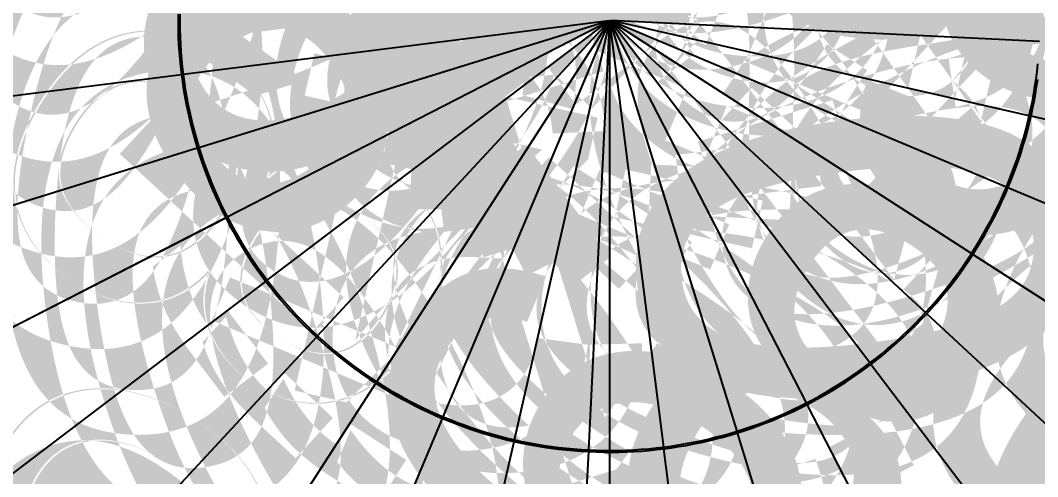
# Model space of a CAD drawing. Extents: x -36224 to 36225, y -38121 to 34420.
# Drawn here: x -76.2 to 55.3, y -114.6 to -55.7 of the extents above; entities that cross this region are included whole.
import ezdxf

# ---------------------------------------------------------------- set-up
doc = ezdxf.new("R2010")
doc.units = 0
for name, color, linetype in [('MERIDIAN_LABELS', 7, 'Continuous'), ('MERIDIANS', 7, 'Continuous'), ('PARALLEL_LABELS', 7, 'Continuous'), ('PARALLELS', 7, 'Continuous')]:
    doc.layers.add(name, color=color, linetype=linetype)

msp = doc.modelspace()

# ---------------------------------------------------------------- linework, layer by layer
at = {"layer": 'MERIDIANS'}
for p, q in [((-55.13174, -62.63266), (-0.11048, -55.69135)), ((-53.08713, -72.1011), (-0.10638, -55.71033)), ((-49.42983, -81.06987), (-0.09905, -55.7283)), ((-49.42895, -81.0716), (-0.09905, -55.7283)), ((-44.26961, -89.26898), (-0.08871, -55.74473)), ((-37.76453, -96.44668), (-0.07567, -55.75911)), ((-30.11181, -102.38567), (-0.06034, -55.77101)), ((-21.54398, -106.90545), (-0.04317, -55.78007)), ((-12.32142, -109.86861), (-0.02469, -55.78601)), ((-2.72439, -111.1851), (-0.00546, -55.78864)), ((-0.00097, -111.25193), (0, -55.78878)), ((0.00097, -111.25193), (0, -55.78878)), ((6.95544, -110.81489), (0.01394, -55.7879)), ((16.42388, -108.76923), (0.03291, -55.7838)), ((25.39319, -105.11031), (0.05088, -55.77647)), ((33.59078, -99.94936), (0.06731, -55.76613)), ((40.76754, -93.44323), (0.08169, -55.75309)), ((46.70542, -85.78969), (0.09359, -55.73776)), ((51.224, -77.22134), (0.10265, -55.72059)), ((54.18603, -67.9986), (0.10858, -55.70211)), ((55.50156, -58.40171), (0.11122, -55.68288)), ((-110.49393, -69.61698), (-55.35272, -62.66054)), ((108.59936, -80.37146), (54.40322, -68.04798)), ((-106.39755, -88.59387), (-53.29992, -72.16693)), ((102.66417, -98.85619), (51.42932, -77.3077)), ((-99.06879, -106.56976), (-49.62797, -81.17165)), ((-99.06702, -106.57322), (-49.62708, -81.17339)), ((93.60904, -116.02975), (46.89263, -85.91039)), ((-88.72751, -123.00342), (-44.44706, -89.40363)), ((81.70895, -131.37011), (40.93096, -93.59461)), ((-75.69044, -137.39015), (-37.91591, -96.6101)), ((67.32541, -144.4109), (33.72542, -100.12682)), ((-60.35278, -149.29428), (-30.23251, -102.5729)), ((50.89549, -154.75562), (25.49497, -105.30847)), ((-43.18064, -158.35385), (-21.63034, -107.11079)), ((32.9185, -162.08971), (16.48972, -108.98205)), ((-24.69594, -164.29338), (-12.37081, -110.08584)), ((-5.46052, -166.93222), (-2.73531, -111.4076)), ((-0.00194, -167.06618), (-0.00097, -111.4747)), ((0.00194, -167.06618), (0.00097, -111.4747)), ((13.94088, -166.19015), (6.98332, -111.03591))]:
    msp.add_line(p, q, dxfattribs=at)
at = {"layer": 'PARALLELS'}
for p, q in [((-55.78527, -54.88869), (-55.79061, -55.86243)), ((-55.56256, -54.89184), (-55.56788, -55.86169)), ((-55.79061, -55.86243), (-55.77896, -56.83612)), ((-55.56788, -55.86169), (-55.55627, -56.8315)), ((-0.11135, -55.67584), (-0.11136, -55.67779)), ((-0.11136, -55.67779), (-0.11133, -55.67973)), ((-0.1113, -55.6739), (-0.11135, -55.67584)), ((-0.11133, -55.67973), (-0.11127, -55.68167)), ((-0.11122, -55.67196), (-0.1113, -55.6739)), ((-0.11127, -55.68167), (-0.11118, -55.68361)), ((-0.11118, -55.68361), (-0.11106, -55.68555)), ((-0.11106, -55.68555), (-0.1109, -55.68749)), ((-0.1109, -55.68749), (-0.11071, -55.68942)), ((-0.11071, -55.68942), (-0.11048, -55.69135)), ((-0.11048, -55.69135), (-0.11022, -55.69328)), ((-0.11022, -55.69328), (-0.10993, -55.6952)), ((-0.10993, -55.6952), (-0.1096, -55.69712)), ((-0.1096, -55.69712), (-0.10924, -55.69903)), ((-0.10924, -55.69903), (-0.10885, -55.70093)), ((-0.10885, -55.70093), (-0.10842, -55.70283)), ((-0.10842, -55.70283), (-0.10796, -55.70472)), ((-0.10796, -55.70472), (-0.10747, -55.7066)), ((-0.10747, -55.7066), (-0.10694, -55.70847)), ((-0.10694, -55.70847), (-0.10638, -55.71033)), ((-0.10638, -55.71033), (-0.10579, -55.71218)), ((-0.10579, -55.71218), (-0.10517, -55.71402)), ((-0.10517, -55.71402), (-0.10451, -55.71585)), ((-0.10451, -55.71585), (-0.10383, -55.71767)), ((-0.10383, -55.71767), (-0.10311, -55.71948)), ((-0.10311, -55.71948), (-0.10236, -55.72127)), ((-0.10236, -55.72127), (-0.10158, -55.72305)), ((-0.10158, -55.72305), (-0.10077, -55.72481)), ((-0.10077, -55.72481), (-0.09992, -55.72657)), ((-0.09992, -55.72657), (-0.09905, -55.7283)), ((-0.09905, -55.7283), (-0.09815, -55.73002)), ((-0.09815, -55.73002), (-0.09721, -55.73173)), ((-0.09721, -55.73173), (-0.09625, -55.73342)), ((-0.09625, -55.73342), (-0.09526, -55.73509)), ((-0.09526, -55.73509), (-0.09424, -55.73674)), ((-0.09424, -55.73674), (-0.09319, -55.73838)), ((-0.09319, -55.73838), (-0.09211, -55.73999)), ((-0.09211, -55.73999), (-0.09101, -55.74159)), ((-0.09101, -55.74159), (-0.08987, -55.74317)), ((-0.08987, -55.74317), (-0.08871, -55.74473)), ((-0.08871, -55.74473), (-0.08752, -55.74627)), ((-0.08752, -55.74627), (-0.08631, -55.74778)), ((-0.08631, -55.74778), (-0.08507, -55.74928)), ((-0.08507, -55.74928), (-0.0838, -55.75075)), ((-0.0838, -55.75075), (-0.08251, -55.75221)), ((-0.08251, -55.75221), (-0.08119, -55.75363)), ((-0.08119, -55.75363), (-0.07985, -55.75504)), ((-0.07985, -55.75504), (-0.07848, -55.75642)), ((-0.07848, -55.75642), (-0.07709, -55.75778)), ((-0.07709, -55.75778), (-0.07567, -55.75911)), ((-0.07567, -55.75911), (-0.07424, -55.76042)), ((-0.07424, -55.76042), (-0.07278, -55.7617)), ((-0.07278, -55.7617), (-0.0713, -55.76296)), ((-0.0713, -55.76296), (-0.06979, -55.76419)), ((-0.06979, -55.76419), (-0.06827, -55.7654)), ((-0.06827, -55.7654), (-0.06672, -55.76657)), ((-0.06672, -55.76657), (-0.06515, -55.76773)), ((-0.06515, -55.76773), (-0.06357, -55.76885)), ((-0.06357, -55.76885), (-0.06196, -55.76994)), ((-0.06196, -55.76994), (-0.06034, -55.77101)), ((-0.06034, -55.77101), (-0.0587, -55.77205)), ((-0.0587, -55.77205), (-0.05704, -55.77306)), ((-0.05704, -55.77306), (-0.05536, -55.77404)), ((-0.05536, -55.77404), (-0.05366, -55.77499)), ((-0.05366, -55.77499), (-0.05195, -55.77591)), ((-0.05195, -55.77591), (-0.05023, -55.77681)), ((-0.05023, -55.77681), (-0.04848, -55.77767)), ((-0.04848, -55.77767), (-0.04673, -55.7785)), ((-0.04673, -55.7785), (-0.04496, -55.7793)), ((-0.04496, -55.7793), (-0.04317, -55.78007)), ((-0.04317, -55.78007), (-0.04137, -55.78081)), ((-0.04137, -55.78081), (-0.03956, -55.78151)), ((-0.03956, -55.78151), (-0.03774, -55.78219)), ((-0.03774, -55.78219), (-0.0359, -55.78283)), ((-0.0359, -55.78283), (-0.03406, -55.78344)), ((-0.03406, -55.78344), (-0.0322, -55.78402)), ((-0.0322, -55.78402), (-0.03034, -55.78456)), ((-0.03034, -55.78456), (-0.02846, -55.78508)), ((-0.02846, -55.78508), (-0.02658, -55.78556)), ((-0.02658, -55.78556), (-0.02469, -55.78601)), ((-0.02469, -55.78601), (-0.02279, -55.78642)), ((-0.02279, -55.78642), (-0.02089, -55.7868)), ((-0.02089, -55.7868), (-0.01897, -55.78715)), ((-0.01897, -55.78715), (-0.01706, -55.78746)), ((-0.01706, -55.78746), (-0.01513, -55.78774)), ((-0.01513, -55.78774), (-0.0132, -55.78799)), ((-0.0132, -55.78799), (-0.01127, -55.7882)), ((-0.01127, -55.7882), (-0.00934, -55.78838)), ((-0.00934, -55.78838), (-0.0074, -55.78853)), ((-0.0074, -55.78853), (-0.00546, -55.78864)), ((-0.00546, -55.78864), (-0.00352, -55.78872)), ((-0.00352, -55.78872), (-0.00157, -55.78877)), ((-0.00157, -55.78877), (0, -55.78878)), ((0, -55.78878), (0.00037, -55.78878)), ((0.00037, -55.78878), (0.00231, -55.78875)), ((0.00231, -55.78875), (0.00426, -55.7887)), ((0.00426, -55.7887), (0.0062, -55.7886)), ((0.0062, -55.7886), (0.00814, -55.78848)), ((0.00814, -55.78848), (0.01007, -55.78832)), ((0.01007, -55.78832), (0.01201, -55.78813)), ((0.01201, -55.78813), (0.01394, -55.7879)), ((0.01394, -55.7879), (0.01586, -55.78764)), ((0.01586, -55.78764), (0.01778, -55.78735)), ((0.01778, -55.78735), (0.0197, -55.78702)), ((0.0197, -55.78702), (0.02161, -55.78666)), ((0.02161, -55.78666), (0.02351, -55.78627)), ((0.02351, -55.78627), (0.02541, -55.78584)), ((0.02541, -55.78584), (0.0273, -55.78538)), ((0.0273, -55.78538), (0.02918, -55.78489)), ((0.02918, -55.78489), (0.03105, -55.78436)), ((0.03105, -55.78436), (0.03291, -55.7838)), ((0.03291, -55.7838), (0.03476, -55.78321)), ((0.03476, -55.78321), (0.0366, -55.78259)), ((0.0366, -55.78259), (0.03843, -55.78193)), ((0.03843, -55.78193), (0.04025, -55.78125)), ((0.04025, -55.78125), (0.04206, -55.78053)), ((0.04206, -55.78053), (0.04385, -55.77978)), ((0.04385, -55.77978), (0.04563, -55.779)), ((0.04563, -55.779), (0.0474, -55.77819)), ((0.0474, -55.77819), (0.04915, -55.77734)), ((0.04915, -55.77734), (0.05088, -55.77647)), ((0.05088, -55.77647), (0.0526, -55.77557)), ((0.0526, -55.77557), (0.05431, -55.77464)), ((0.05431, -55.77464), (0.056, -55.77367)), ((0.056, -55.77367), (0.05767, -55.77268)), ((0.05767, -55.77268), (0.05932, -55.77166)), ((0.05932, -55.77166), (0.06096, -55.77061)), ((0.06096, -55.77061), (0.06258, -55.76953)), ((0.06258, -55.76953), (0.06417, -55.76843)), ((0.06417, -55.76843), (0.06575, -55.76729)), ((0.06575, -55.76729), (0.06731, -55.76613)), ((0.06731, -55.76613), (0.06885, -55.76494)), ((0.06885, -55.76494), (0.07037, -55.76373)), ((0.07037, -55.76373), (0.07186, -55.76249)), ((0.07186, -55.76249), (0.07333, -55.76122)), ((0.07333, -55.76122), (0.07479, -55.75993)), ((0.07479, -55.75993), (0.07621, -55.75861)), ((0.07621, -55.75861), (0.07762, -55.75727)), ((0.07762, -55.75727), (0.079, -55.7559)), ((0.079, -55.7559), (0.08036, -55.75451)), ((0.08036, -55.75451), (0.08169, -55.75309)), ((0.08169, -55.75309), (0.083, -55.75166)), ((0.083, -55.75166), (0.08428, -55.7502)), ((0.08428, -55.7502), (0.08554, -55.74871)), ((0.08554, -55.74871), (0.08677, -55.74721)), ((0.08677, -55.74721), (0.08798, -55.74569)), ((0.08798, -55.74569), (0.08915, -55.74414)), ((0.08915, -55.74414), (0.09031, -55.74257)), ((0.09031, -55.74257), (0.09143, -55.74099)), ((0.09143, -55.74099), (0.09252, -55.73938)), ((0.09252, -55.73938), (0.09359, -55.73776)), ((0.09359, -55.73776), (0.09463, -55.73612)), ((0.09463, -55.73612), (0.09564, -55.73445)), ((0.09564, -55.73445), (0.09662, -55.73278)), ((0.09662, -55.73278), (0.09757, -55.73108)), ((0.09757, -55.73108), (0.09849, -55.72937)), ((0.09849, -55.72937), (0.09939, -55.72764)), ((0.09939, -55.72764), (0.10025, -55.7259)), ((0.10025, -55.7259), (0.10108, -55.72414)), ((0.10108, -55.72414), (0.10188, -55.72237)), ((0.10188, -55.72237), (0.10265, -55.72059)), ((0.10265, -55.72059), (0.10339, -55.71879)), ((0.10339, -55.71879), (0.10409, -55.71698)), ((0.10409, -55.71698), (0.10477, -55.71516)), ((0.10477, -55.71516), (0.10541, -55.71332)), ((0.10541, -55.71332), (0.10602, -55.71148)), ((0.10602, -55.71148), (0.1066, -55.70962)), ((0.1066, -55.70962), (0.10714, -55.70776)), ((0.10714, -55.70776), (0.10766, -55.70588)), ((0.10766, -55.70588), (0.10814, -55.704)), ((0.10814, -55.704), (0.10858, -55.70211)), ((0.10858, -55.70211), (0.109, -55.70021)), ((0.109, -55.70021), (0.10938, -55.6983)), ((0.10938, -55.6983), (0.10973, -55.69639)), ((0.10973, -55.69639), (0.11004, -55.69447)), ((0.11004, -55.69447), (0.11032, -55.69255)), ((0.11032, -55.69255), (0.11057, -55.69062)), ((0.11057, -55.69062), (0.11078, -55.68869)), ((0.11078, -55.68869), (0.11096, -55.68675)), ((0.11096, -55.68675), (0.11111, -55.68482)), ((0.11111, -55.68482), (0.11122, -55.68288)), ((0.11127, -55.67316), (0.11118, -55.67122)), ((0.11122, -55.68288), (0.1113, -55.68093)), ((0.11133, -55.6751), (0.11127, -55.67316)), ((0.1113, -55.68093), (0.11135, -55.67899)), ((0.11136, -55.67705), (0.11133, -55.6751)), ((0.11135, -55.67899), (0.11136, -55.67705)), ((-55.77896, -56.83612), (-55.75031, -57.80946)), ((-55.75031, -57.80946), (-55.70469, -58.78216)), ((-55.55627, -56.8315), (-55.52775, -57.80095)), ((-55.52775, -57.80095), (-55.4823, -58.76976)), ((-55.70469, -58.78216), (-55.6421, -59.75391)), ((-55.4823, -58.76976), (-55.41996, -59.73763)), ((-55.6421, -59.75391), (-55.56255, -60.72442)), ((-55.41996, -59.73763), (-55.34073, -60.70427)), ((-55.56255, -60.72442), (-55.46609, -61.6934)), ((-55.46609, -61.6934), (-55.35272, -62.66054)), ((-55.34073, -60.70427), (-55.24465, -61.66938)), ((-55.24465, -61.66938), (-55.13174, -62.63266)), ((55.17663, -62.26685), (55.28315, -61.30284)), ((-55.35272, -62.66054), (-55.2225, -63.62556)), ((-55.13174, -62.63266), (-55.00203, -63.59383)), ((55.0533, -63.22886), (55.17663, -62.26685)), ((-55.2225, -63.62556), (-55.07545, -64.58817)), ((-55.00203, -63.59383), (-54.85557, -64.55259)), ((54.75637, -65.14569), (54.9132, -64.18857)), ((54.9132, -64.18857), (55.0533, -63.22886)), ((54.97585, -65.18364), (55.13331, -64.22268)), ((55.13331, -64.22268), (55.27397, -63.25913)), ((-55.07545, -64.58817), (-54.91162, -65.54806)), ((-54.91162, -65.54806), (-54.73107, -66.50495)), ((-54.85557, -64.55259), (-54.6924, -65.50865)), ((-54.6924, -65.50865), (-54.51257, -66.46172)), ((54.58287, -66.09993), (54.75637, -65.14569)), ((54.80165, -66.1417), (54.97585, -65.18364)), ((-54.73107, -66.50495), (-54.53385, -67.45854)), ((-54.51257, -66.46172), (-54.31613, -67.4115)), ((54.39273, -67.05099), (54.58287, -66.09993)), ((54.61075, -67.09658), (54.80165, -66.1417)), ((-54.53385, -67.45854), (-54.32001, -68.40854)), ((-54.31613, -67.4115), (-54.10315, -68.35772)), ((53.96282, -68.94245), (54.18603, -67.9986)), ((54.17912, -68.99562), (54.40322, -68.04798)), ((54.18603, -67.9986), (54.39273, -67.05099)), ((54.40322, -68.04798), (54.61075, -67.09658)), ((-54.32001, -68.40854), (-54.08963, -69.35467)), ((-54.10315, -68.35772), (-53.87369, -69.30007)), ((-54.08963, -69.35467), (-53.84277, -70.29664)), ((-53.87369, -69.30007), (-53.62781, -70.23827)), ((53.72317, -69.88226), (53.96282, -68.94245)), ((53.93851, -69.9392), (54.17912, -68.99562)), ((-53.84277, -70.29664), (-53.57951, -71.23415)), ((-53.62781, -70.23827), (-53.3656, -71.17205)), ((53.19486, -71.74863), (53.46716, -70.81775)), ((53.40808, -71.81305), (53.68147, -70.87844)), ((53.46716, -70.81775), (53.72317, -69.88226)), ((53.68147, -70.87844), (53.93851, -69.9392)), ((-53.57951, -71.23415), (-53.29992, -72.16693)), ((-53.3656, -71.17205), (-53.08713, -72.1011)), ((-53.29992, -72.16693), (-53.0041, -73.09469)), ((-53.08713, -72.1011), (-52.79249, -73.02516)), ((52.90635, -72.67462), (53.19486, -71.74863)), ((53.11842, -72.74275), (53.40808, -71.81305)), ((-53.0041, -73.09469), (-52.69213, -74.01715)), ((-52.79249, -73.02516), (-52.48177, -73.94393)), ((52.60173, -73.59543), (52.90635, -72.67462)), ((52.81258, -73.66726), (53.11842, -72.74275)), ((-52.69213, -74.01715), (-52.36411, -74.93402)), ((-52.48177, -73.94393), (-52.15506, -74.85714)), ((-52.15506, -74.85714), (-51.81246, -75.76451)), ((51.94451, -75.42041), (52.28108, -74.51079)), ((52.15272, -75.49955), (52.49064, -74.58628)), ((52.28108, -74.51079), (52.60173, -73.59543)), ((52.49064, -74.58628), (52.81258, -73.66726)), ((-52.36411, -74.93402), (-52.02014, -75.84502)), ((-52.02014, -75.84502), (-51.66032, -76.74989)), ((-51.81246, -75.76451), (-51.45408, -76.66576)), ((51.59211, -76.32402), (51.94451, -75.42041)), ((51.79891, -76.40678), (52.15272, -75.49955)), ((-51.66032, -76.74989), (-51.28477, -77.64834)), ((-51.45408, -76.66576), (-51.08002, -77.56062)), ((50.84028, -78.11211), (51.224, -77.22134)), ((51.04407, -78.20203), (51.42932, -77.3077)), ((51.224, -77.22134), (51.59211, -76.32402)), ((51.42932, -77.3077), (51.79891, -76.40678)), ((-51.28477, -77.64834), (-50.89359, -78.5401)), ((-51.08002, -77.56062), (-50.6904, -78.44882)), ((-50.89359, -78.5401), (-50.4869, -79.42489)), ((-50.6904, -78.44882), (-50.28534, -79.33008)), ((50.44107, -78.99604), (50.84028, -78.11211)), ((50.64326, -79.08951), (51.04407, -78.20203)), ((-50.4869, -79.42489), (-50.06484, -80.30246)), ((-50.28534, -79.33008), (-49.86496, -80.20414)), ((49.59669, -80.74233), (50.0265, -79.87287)), ((49.79549, -80.8428), (50.22703, -79.96985)), ((50.0265, -79.87287), (50.44107, -78.99604)), ((50.22703, -79.96985), (50.64326, -79.08951)), ((-50.06484, -80.30246), (-49.62797, -81.17165)), ((-49.86496, -80.20414), (-49.42983, -81.06987)), ((-49.62708, -81.17339), (-49.17509, -82.03482)), ((-49.42895, -81.0716), (-48.97876, -81.92959)), ((49.15177, -81.60415), (49.59669, -80.74233)), ((49.34878, -81.70808), (49.79549, -80.8428)), ((-49.17509, -82.03482), (-48.70767, -82.8891)), ((-48.97876, -81.92959), (-48.51321, -82.78046)), ((-48.51321, -82.78046), (-48.03288, -83.62306)), ((48.21714, -83.30386), (48.69187, -82.45809)), ((48.41041, -83.4146), (48.88705, -82.56543)), ((48.69187, -82.45809), (49.15177, -81.60415)), ((48.88705, -82.56543), (49.34878, -81.70808)), ((-48.70767, -82.8891), (-48.22542, -83.73508)), ((-48.22542, -83.73508), (-47.72847, -84.57252)), ((-48.03288, -83.62306), (-47.53792, -84.45716)), ((47.72772, -84.14122), (48.21714, -83.30386)), ((47.91903, -84.25532), (48.41041, -83.4146)), ((-47.72847, -84.57252), (-47.21699, -85.40116)), ((-47.53792, -84.45716), (-47.02848, -85.2825)), ((-47.21699, -85.40116), (-46.69112, -86.22075)), ((-47.02848, -85.2825), (-46.50471, -86.09881)), ((46.70542, -85.78969), (47.22376, -84.96992)), ((46.89263, -85.91039), (47.41305, -85.08733)), ((47.22376, -84.96992), (47.72772, -84.14122)), ((47.41305, -85.08733), (47.91903, -84.25532)), ((-46.69112, -86.22075), (-46.15102, -87.03104)), ((-46.50471, -86.09881), (-45.96677, -86.90586)), ((45.6262, -87.40147), (46.17284, -86.60029)), ((45.80909, -87.52864), (46.35792, -86.72424)), ((46.17284, -86.60029), (46.70542, -85.78969)), ((46.35792, -86.72424), (46.89263, -85.91039)), ((-46.15102, -87.03104), (-45.59687, -87.83178)), ((-45.96677, -86.90586), (-45.41483, -87.7034)), ((-45.59687, -87.83178), (-45.02882, -88.62272)), ((-45.41483, -87.7034), (-44.84905, -88.49119)), ((45.06566, -88.19299), (45.6262, -87.40147)), ((45.24631, -88.32333), (45.80909, -87.52864)), ((-45.02882, -88.62272), (-44.44706, -89.40363)), ((-44.84905, -88.49119), (-44.26961, -89.26898)), ((-44.26961, -89.26898), (-43.67668, -90.03654)), ((43.90357, -89.74609), (44.49139, -88.97461)), ((44.07955, -89.88265), (44.66973, -89.10808)), ((44.49139, -88.97461), (45.06566, -88.19299)), ((44.66973, -89.10808), (45.24631, -88.32333)), ((-44.44706, -89.40363), (-43.85175, -90.17427)), ((-43.85175, -90.17427), (-43.24309, -90.9344)), ((-43.67668, -90.03654), (-43.07045, -90.79364)), ((42.68798, -91.25768), (43.30237, -90.50719)), ((42.85909, -91.4003), (43.47594, -90.6468)), ((43.30237, -90.50719), (43.90357, -89.74609)), ((43.47594, -90.6468), (44.07955, -89.88265)), ((-43.24309, -90.9344), (-42.62125, -91.68379)), ((-43.07045, -90.79364), (-42.45109, -91.54004)), ((-42.62125, -91.68379), (-41.98643, -92.42221)), ((-42.45109, -91.54004), (-41.8188, -92.27551)), ((42.06058, -91.99733), (42.68798, -91.25768)), ((42.22918, -92.14292), (42.85909, -91.4003)), ((-41.98643, -92.42221), (-41.33881, -93.14945)), ((-41.8188, -92.27551), (-41.17377, -92.99984)), ((-41.33881, -93.14945), (-40.67861, -93.86527)), ((-41.17377, -92.99984), (-40.5162, -93.7128)), ((40.76754, -93.44323), (41.42037, -92.72592)), ((40.93096, -93.59461), (41.5864, -92.87443)), ((41.42037, -92.72592), (42.06058, -91.99733)), ((41.5864, -92.87443), (42.22918, -92.14292)), ((-40.67861, -93.86527), (-40.006, -94.56945)), ((-40.5162, -93.7128), (-39.84628, -94.41418)), ((-40.006, -94.56945), (-39.32122, -95.2618)), ((-39.84628, -94.41418), (-39.16423, -95.10376)), ((39.42483, -94.84312), (40.10229, -94.14904)), ((39.58286, -95.00011), (40.26304, -94.30325)), ((40.10229, -94.14904), (40.76754, -93.44323)), ((40.26304, -94.30325), (40.93096, -93.59461)), ((-39.32122, -95.2618), (-38.62445, -95.94208)), ((-39.16423, -95.10376), (-38.47024, -95.78133)), ((-38.47024, -95.78133), (-37.76453, -96.44668)), ((38.03407, -96.1953), (38.73535, -95.52528)), ((38.18653, -96.35771), (38.89062, -95.68501)), ((38.73535, -95.52528), (39.42483, -94.84312)), ((38.89062, -95.68501), (39.58286, -95.00011)), ((-38.62445, -95.94208), (-37.91591, -96.6101)), ((-37.91591, -96.6101), (-37.19582, -97.26565)), ((-37.76453, -96.44668), (-37.04732, -97.09961)), ((-37.04732, -97.09961), (-36.31882, -97.73993)), ((36.59696, -97.49811), (37.3212, -96.85297)), ((36.74366, -97.66575), (37.4708, -97.01802)), ((37.3212, -96.85297), (38.03407, -96.1953)), ((37.4708, -97.01802), (38.18653, -96.35771)), ((-37.19582, -97.26565), (-36.4644, -97.90854)), ((-36.4644, -97.90854), (-35.72187, -98.53856)), ((-36.31882, -97.73993), (-35.57925, -98.36744)), ((-35.72187, -98.53856), (-34.96846, -99.15552)), ((-35.57925, -98.36744), (-34.82885, -98.98194)), ((35.11527, -98.74997), (35.86158, -98.13051)), ((35.25602, -98.92263), (36.00533, -98.30068)), ((35.86158, -98.13051), (36.59696, -97.49811)), ((36.00533, -98.30068), (36.74366, -97.66575)), ((-34.96846, -99.15552), (-34.20439, -99.75924)), ((-34.82885, -98.98194), (-34.06783, -99.58325)), ((-34.20439, -99.75924), (-33.42991, -100.34954)), ((-34.06783, -99.58325), (-33.29644, -100.17119)), ((33.59078, -99.94936), (34.35825, -99.35632)), ((33.72542, -100.12682), (34.49598, -99.5314)), ((34.35825, -99.35632), (35.11527, -98.74997)), ((34.49598, -99.5314), (35.25602, -98.92263)), ((-33.42991, -100.34954), (-32.64523, -100.92622)), ((-33.29644, -100.17119), (-32.5149, -100.74557)), ((-32.64523, -100.92622), (-31.85062, -101.48913)), ((-32.5149, -100.74557), (-31.72345, -101.30623)), ((31.22789, -101.64686), (32.02535, -101.0948)), ((32.02535, -101.0948), (32.81306, -100.52891)), ((32.15373, -101.27686), (32.94459, -100.7087)), ((32.81306, -100.52891), (33.59078, -99.94936)), ((32.94459, -100.7087), (33.72542, -100.12682)), ((-31.85062, -101.48913), (-31.04629, -102.03808)), ((-31.72345, -101.30623), (-30.92234, -101.85298)), ((-31.04629, -102.03808), (-30.23251, -102.5729)), ((-30.92234, -101.85298), (-30.11181, -102.38567)), ((-30.11181, -102.38567), (-29.2921, -102.90414)), ((29.60466, -102.70881), (30.42091, -102.18492)), ((29.72333, -102.89733), (30.54285, -102.37134)), ((30.42091, -102.18492), (31.22789, -101.64686)), ((30.54285, -102.37134), (31.35306, -101.83113)), ((31.35306, -101.83113), (32.15373, -101.27686)), ((-30.23251, -102.5729), (-29.40952, -103.09344)), ((-29.40952, -103.09344), (-28.57757, -103.59954)), ((-29.2921, -102.90414), (-28.46347, -103.40821)), ((-28.57757, -103.59954), (-27.73691, -104.09104)), ((-28.46347, -103.40821), (-27.62617, -103.89775)), ((27.1028, -104.1939), (27.94535, -103.71345)), ((27.94535, -103.71345), (28.77939, -103.21837)), ((28.05737, -103.906), (28.89475, -103.40894)), ((28.77939, -103.21837), (29.60466, -102.70881)), ((28.89475, -103.40894), (29.72333, -102.89733)), ((-27.73691, -104.09104), (-26.8878, -104.56779)), ((-27.62617, -103.89775), (-26.78045, -104.3726)), ((-26.8878, -104.56779), (-26.0305, -105.02965)), ((-26.78045, -104.3726), (-25.92657, -104.83262)), ((-26.0305, -105.02965), (-25.16527, -105.47648)), ((-25.92657, -104.83262), (-25.0648, -105.27766)), ((24.52664, -105.546), (25.39319, -105.11031)), ((25.39319, -105.11031), (26.25199, -104.65957)), ((25.49497, -105.30847), (26.35722, -104.85591)), ((26.25199, -104.65957), (27.1028, -104.1939)), ((26.35722, -104.85591), (27.21144, -104.38838)), ((27.21144, -104.38838), (28.05737, -103.906)), ((-25.16527, -105.47648), (-24.29237, -105.90814)), ((-25.0648, -105.27766), (-24.19538, -105.70759)), ((-24.29237, -105.90814), (-23.41207, -106.32449)), ((-24.19538, -105.70759), (-23.3186, -106.12228)), ((-23.41207, -106.32449), (-22.52464, -106.72542)), ((-23.3186, -106.12228), (-22.43471, -106.52161)), ((21.88325, -106.76142), (22.77141, -106.37168)), ((22.77141, -106.37168), (23.65263, -105.9665)), ((22.86269, -106.57489), (23.74744, -106.16809)), ((23.65263, -105.9665), (24.52664, -105.546)), ((23.74744, -106.16809), (24.62496, -105.7459)), ((24.62496, -105.7459), (25.49497, -105.30847)), ((-22.52464, -106.72542), (-21.63034, -107.11079)), ((-22.43471, -106.52161), (-21.54398, -106.90545)), ((-21.63034, -107.11079), (-20.72946, -107.4805)), ((-21.54398, -106.90545), (-20.64669, -107.27368)), ((-20.72946, -107.4805), (-19.82225, -107.83443)), ((-20.64669, -107.27368), (-19.74311, -107.62619)), ((-19.74311, -107.62619), (-18.83352, -107.96288)), ((19.17986, -107.83681), (20.0872, -107.4941)), ((19.25674, -108.04589), (20.16772, -107.7018)), ((20.0872, -107.4941), (20.98842, -107.1356)), ((20.16772, -107.7018), (21.07255, -107.34187)), ((20.98842, -107.1356), (21.88325, -106.76142)), ((21.07255, -107.34187), (21.97097, -106.96619)), ((21.97097, -106.96619), (22.86269, -106.57489)), ((-19.82225, -107.83443), (-18.90901, -108.17247)), ((-18.90901, -108.17247), (-17.99001, -108.49452)), ((-18.83352, -107.96288), (-17.91819, -108.28365)), ((-17.99001, -108.49452), (-17.06553, -108.80048)), ((-17.91819, -108.28365), (-16.99739, -108.58838)), ((-17.06553, -108.80048), (-16.13584, -109.09025)), ((-16.99739, -108.58838), (-16.07142, -108.877)), ((-16.07142, -108.877), (-15.14055, -109.14942)), ((14.56108, -109.31014), (15.49484, -109.04781)), ((15.49484, -109.04781), (16.42388, -108.76923)), ((15.55695, -109.26175), (16.48972, -108.98205)), ((16.42388, -108.76923), (17.34792, -108.47448)), ((16.48972, -108.98205), (17.41746, -108.68612)), ((17.34792, -108.47448), (18.26667, -108.16364)), ((17.41746, -108.68612), (18.33989, -108.37403)), ((18.26667, -108.16364), (19.17986, -107.83681)), ((18.33989, -108.37403), (19.25674, -108.04589)), ((-16.13584, -109.09025), (-15.20125, -109.36376)), ((-15.20125, -109.36376), (-14.26202, -109.62091)), ((-15.14055, -109.14942), (-14.20507, -109.40554)), ((-14.26202, -109.62091), (-13.31844, -109.86163)), ((-14.20507, -109.40554), (-13.26527, -109.6453)), ((-13.31844, -109.86163), (-12.37081, -110.08584)), ((-13.26527, -109.6453), (-12.32142, -109.86861)), ((-12.37081, -110.08584), (-11.4194, -110.29348)), ((-12.32142, -109.86861), (-11.37381, -110.07542)), ((-11.4194, -110.29348), (-10.46452, -110.48448)), ((-11.37381, -110.07542), (-10.42274, -110.26566)), ((-10.42274, -110.26566), (-9.4685, -110.43927)), ((8.8754, -110.53853), (9.83147, -110.37526)), ((9.83147, -110.37526), (10.78454, -110.19532)), ((10.78454, -110.19532), (11.73432, -109.99878)), ((10.82777, -110.41386), (11.78136, -110.21653)), ((11.73432, -109.99878), (12.68054, -109.78569)), ((11.78136, -110.21653), (12.73137, -110.00259)), ((12.68054, -109.78569), (13.62288, -109.55612)), ((12.73137, -110.00259), (13.67749, -109.7721)), ((13.62288, -109.55612), (14.56108, -109.31014)), ((13.67749, -109.7721), (14.61945, -109.52512)), ((14.61945, -109.52512), (15.55695, -109.26175)), ((-10.46452, -110.48448), (-9.50645, -110.65878)), ((-9.50645, -110.65878), (-8.54548, -110.81634)), ((-9.4685, -110.43927), (-8.51137, -110.59619)), ((-8.54548, -110.81634), (-7.58191, -110.95709)), ((-8.51137, -110.59619), (-7.55164, -110.73639)), ((-7.58191, -110.95709), (-6.61603, -111.08101)), ((-7.55164, -110.73639), (-6.58962, -110.85981)), ((-6.61603, -111.08101), (-5.64814, -111.18805)), ((-6.58962, -110.85981), (-5.62559, -110.96642)), ((-5.64814, -111.18805), (-4.67852, -111.27818)), ((-5.62559, -110.96642), (-4.65984, -111.05619)), ((-4.67852, -111.27818), (-3.70748, -111.35137)), ((-4.65984, -111.05619), (-3.69268, -111.12909)), ((-3.70748, -111.35137), (-2.73531, -111.4076)), ((-3.69268, -111.12909), (-2.72439, -111.1851)), ((-2.73531, -111.4076), (-1.7623, -111.44686)), ((-2.72439, -111.1851), (-1.75527, -111.2242)), ((-1.7623, -111.44686), (-0.78876, -111.46912)), ((-1.75527, -111.2242), (-0.78561, -111.24637)), ((-0.78876, -111.46912), (-0.00097, -111.4747)), ((-0.78561, -111.24637), (-0.00097, -111.25193)), ((0.00097, -111.25193), (0.18428, -111.25162)), ((0.00097, -111.4747), (0.18502, -111.47439)), ((0.18428, -111.25162), (1.15412, -111.23994)), ((0.18502, -111.47439), (1.15875, -111.46267)), ((1.15412, -111.23994), (2.12361, -111.21133)), ((1.15875, -111.46267), (2.13212, -111.43394)), ((2.12361, -111.21133), (3.09245, -111.16581)), ((2.13212, -111.43394), (3.10485, -111.38824)), ((3.09245, -111.16581), (4.06035, -111.10338)), ((3.10485, -111.38824), (4.07662, -111.32556)), ((4.06035, -111.10338), (5.02701, -111.02407)), ((4.07662, -111.32556), (5.04716, -111.24593)), ((5.02701, -111.02407), (5.99214, -110.92789)), ((5.04716, -111.24593), (6.01616, -111.14937)), ((5.99214, -110.92789), (6.95544, -110.81489)), ((6.01616, -111.14937), (6.98332, -111.03591)), ((6.95544, -110.81489), (7.91663, -110.68509)), ((6.98332, -111.03591), (7.94836, -110.90559)), ((7.91663, -110.68509), (8.8754, -110.53853)), ((7.94836, -110.90559), (8.91097, -110.75844)), ((8.91097, -110.75844), (9.87088, -110.59452)), ((9.87088, -110.59452), (10.82777, -110.41386))]:
    msp.add_line(p, q, dxfattribs=at)

# ---------------------------------------------------------------- texts
at = {"layer": 'MERIDIAN_LABELS'}
for s, rotation, p in [('-130,0', 77.19047, (-6.14943, -82.72343)), ('-120,0', 87.19011, (-1.35971, -83.38057)), ('-140,0', 67.19078, (-10.75219, -81.24436)), ('-117,2', 90.001, (0.00048, -83.41393)), ('-117,2', 89.999, (-0.00048, -83.41393)), ('-110,0', 97.18973, (3.47137, -83.19577)), ('-150,0', 57.19099, (-15.02806, -78.98835)), ('-100,0', 107.18938, (8.19689, -82.17467)), ('-160,0', 47.19109, (-18.84707, -76.02405)), ('-170,0', 37.19105, (-22.09318, -72.44161)), ('180,0', 27.18989, (-24.66801, -68.34955)), ('-90,0', 117.18911, (12.6732, -80.34832)), ('-80,0', 127.18895, (16.76422, -77.77231)), ('170,0', 17.19062, (-26.49274, -63.87354)), ('-70,0', 137.18891, (20.34563, -74.52499)), ('160,0', 7.19027, (-27.51266, -59.14833)), ('-60,0', 147.18901, (23.30862, -70.70513)), ('150,0', 357.18989, (-27.69662, -54.31793)), ('140,0', 347.18953, (-27.03912, -49.52908)), ('130,0', 337.18922, (-25.56018, -44.92725)), ('-50,0', 157.18922, (25.5632, -66.42886)), ('120,0', 327.18901, (-23.30477, -40.65219)), ('110,0', 317.18891, (-20.34142, -36.83374)), ('100,0', 307.18895, (-16.76015, -33.58788)), ('90,0', 297.18911, (-12.66977, -31.01319)), ('80,0', 287.18938, (-8.1945, -29.18788)), ('-40,0', 167.18953, (27.04095, -61.82617)), ('70,0', 277.18973, (-3.47032, -28.16738)), ('60,0', 267.19011, (1.35929, -27.98269)), ('62,8', 269.999, (0.00048, -27.94935)), ('62,8', 270.001, (-0.00048, -27.94935)), ('50,0', 257.19047, (6.14761, -28.63943)), ('40,0', 247.19078, (10.74917, -30.11766)), ('20,0', 227.19109, (18.84286, -35.33533)), ('30,0', 237.19099, (15.02421, -32.37245)), ('-30,0', 177.18989, (27.69704, -57.03693)), ('10,0', 217.19105, (22.08911, -38.91631)), ('0,0', 207.19089, (24.66436, -43.00662)), ('-20,0', 187.19027, (27.51161, -52.20664)), ('-10,0', 197.19062, (26.49036, -47.48203))]:
    msp.add_text(s, height=55.676, rotation=rotation, dxfattribs=at).set_placement(p)
at = {"layer": 'PARALLEL_LABELS'}
for s, rotation, p in [('90,0', 328.68903, (23.72496, -70.23898)), ('89,5', 237.68729, (-61.76927, -48.97404)), ('89,5', 237.68731, (-61.58209, -49.09473)), ('89,5', 328.68676, (-5.62644, -117.56131)), ('89,5', 328.68677, (-5.50902, -117.372)), ('90,0', 237.69098, (-14.9726, -79.14513))]:
    msp.add_text(s, height=55.676, rotation=rotation, dxfattribs=at).set_placement(p)

doc.saveas('drawing.dxf')
